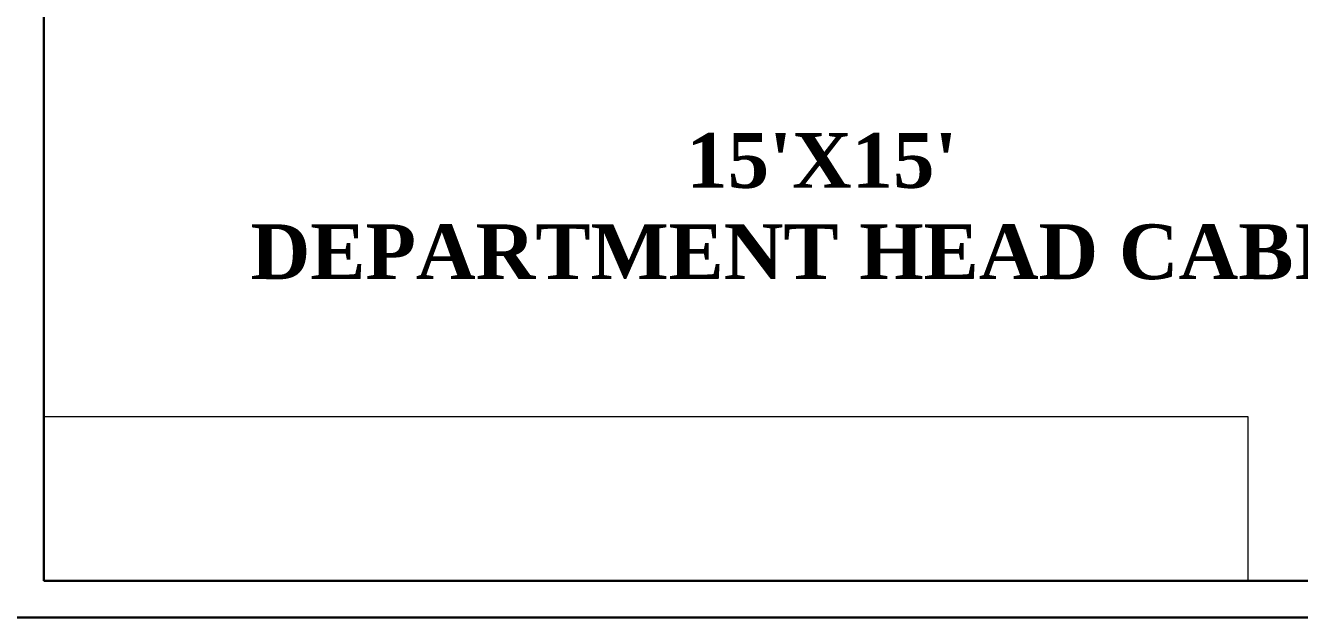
# Model space of a CAD drawing. Header units: inches. Extents: x 327481 to 195042051, y -335014 to 44773228.
# Drawn here: x 371990.7 to 372130.3, y -311127.5 to -311062.7 of the extents above; entities that cross this region are included whole.
import ezdxf

# ---------------------------------------------------------------- set-up
doc = ezdxf.new("R2010")
doc.units = ezdxf.units.IN
doc.header["$MEASUREMENT"] = 0
for name, color, linetype, lineweight in [('furniture', 251, 'Continuous', 13), ('TEXT', 7, 'Continuous', 0), ('WALL', 12, 'Continuous', 30)]:
    doc.layers.add(name, color=color, linetype=linetype, lineweight=lineweight)
doc.styles.get("Standard").update_dxf_attribs({"font": 'times.ttf', "height": 12})

msp = doc.modelspace()

# ---------------------------------------------------------------- linework, layer by layer
at = {"layer": 'furniture', "lineweight": 0}
msp.add_lwpolyline([(371992.659, -311123.522), (372124.659, -311123.522), (372124.659, -311105.522), (371992.659, -311105.522), (371992.659, -311123.522)], dxfattribs=at)
at = {"layer": 'WALL'}
for p, q in [((371992.659, -310943.522), (371992.659, -311123.522)), ((372136.659, -311123.522), (371992.659, -311123.522)), ((372136.659, -311127.522), (371988.659, -311127.522))]:
    msp.add_line(p, q, dxfattribs=at)

# ---------------------------------------------------------------- texts
at = {"layer": 'TEXT', "color": 0, "insert": (372004.177, -311074.452), "char_height": 6, "width": 143.37539, "attachment_point": 1}
msp.add_mtext("{\\fTimes New Roman|b1|i0|c0|p18;\\W8.6679;   \\W1;15'X15'\\P{\\W4.92375; }DEPARTMENT HEAD CABIN}", dxfattribs=at)

doc.saveas('drawing.dxf')
